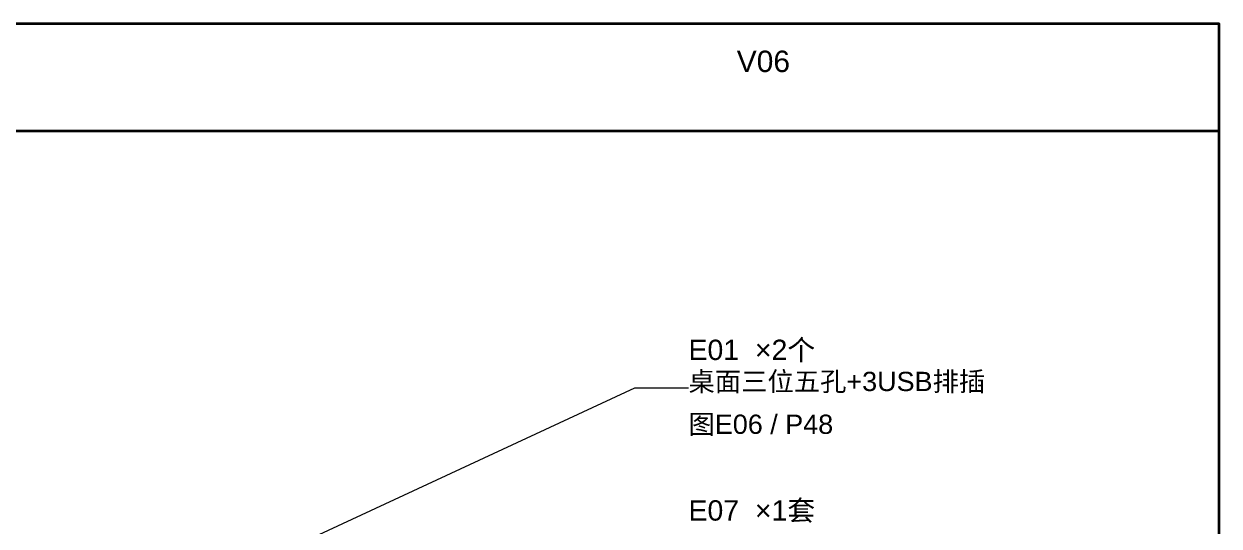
# Model space of a CAD drawing. Header units: millimetres. Extents: x 50 to 612415, y 2 to 4150.
# Drawn here: x 531660 to 533890, y 3212 to 4150 of the extents above; entities that cross this region are included whole.
import ezdxf

# ---------------------------------------------------------------- set-up
doc = ezdxf.new("R2010")
doc.units = ezdxf.units.MM
for name, color, linetype, lineweight in [('DIM', 7, 'Continuous', 13), ('FRAME', 7, 'Continuous', 35), ('NOTE', 7, 'Continuous', 18)]:
    doc.layers.add(name, color=color, linetype=linetype, lineweight=lineweight)
doc.styles.add('CN', font='Arial Unicode.ttf')

msp = doc.modelspace()

# ---------------------------------------------------------------- linework, layer by layer
at = {"layer": 'DIM'}
msp.add_lwpolyline([(530433.966, 2369.537), (532800, 3470), (532900, 3470)], dxfattribs=at)
at = {"layer": 'FRAME'}
msp.add_line((528050, 3950), (533890, 3950), dxfattribs=at)
msp.add_lwpolyline([(528050, 50), (533890, 50), (533890, 4150), (528050, 4150)], close=True, dxfattribs=at)

# ---------------------------------------------------------------- texts
at = {"layer": 'NOTE', "width": 900, "attachment_point": 1, "style": 'CN'}
for s, insert, char_height in [('V06', (532990, 4100), 40), ('E01  ×2个', (532900, 3560), 38), ('桌面三位五孔+3USB排插', (532900, 3500), 36), ('图E06 / P48', (532900, 3420), 36), ('E07  ×1套', (532900, 3260), 38)]:
    msp.add_mtext(s, dxfattribs=dict(at, insert=insert, char_height=char_height))

doc.saveas('drawing.dxf')
